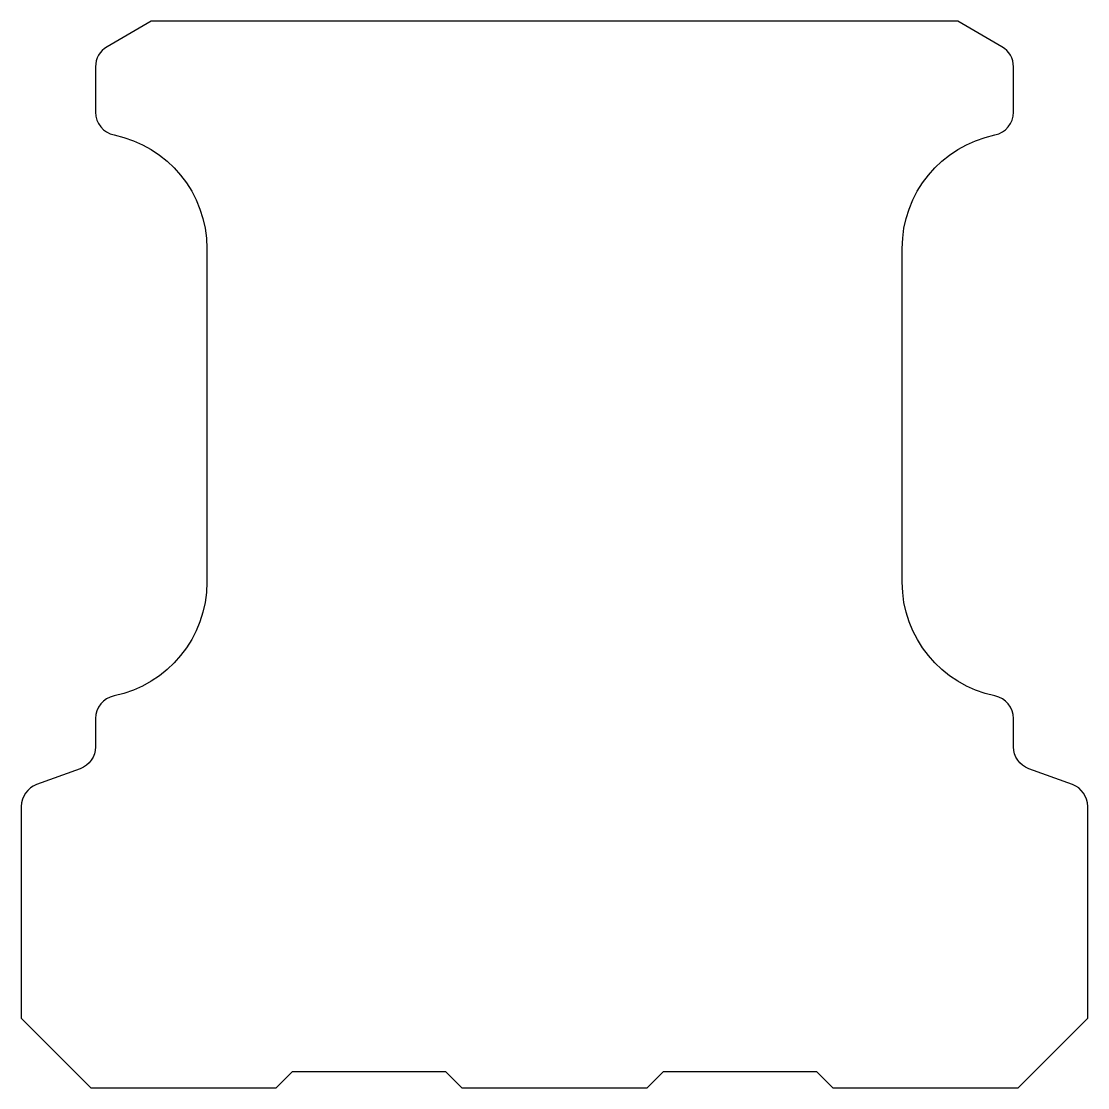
# Model space of a CAD drawing. Header units: millimetres. Extents: x -10 to 13, y -42.1 to -19.1.
import ezdxf

# ---------------------------------------------------------------- set-up
doc = ezdxf.new("R2010")
doc.units = ezdxf.units.MM
doc.layers.get('0').update_dxf_attribs({"linetype": 'CONTINUOUS'})

msp = doc.modelspace()

# ---------------------------------------------------------------- linework, layer by layer
msp.add_lwpolyline([(-0.452, -42.075), (3.548, -42.075), (3.898, -41.725), (7.198, -41.725), (7.548, -42.075), (11.548, -42.075), (13.048, -40.575), (13.048, -36.007, 0.315299), (12.719, -35.537), (11.777, -35.195, -0.315299), (11.448, -34.725), (11.448, -34.114, 0.356394), (11.048, -33.624, -0.356394), (9.048, -31.175), (9.048, -23.975, -0.356394), (11.048, -21.525, 0.356394), (11.448, -21.035), (11.448, -20.056, 0.267949), (11.198, -19.623), (10.248, -19.075), (-7.152, -19.075), (-8.102, -19.623, 0.267949), (-8.352, -20.056), (-8.352, -21.035, 0.356394), (-7.952, -21.525, -0.356394), (-5.952, -23.975), (-5.952, -31.175, -0.356394), (-7.952, -33.624, 0.356394), (-8.352, -34.114), (-8.352, -34.725, -0.315299), (-8.681, -35.195), (-9.623, -35.537, 0.315299), (-9.952, -36.007), (-9.952, -40.575), (-8.452, -42.075), (-4.452, -42.075), (-4.102, -41.725), (-0.802, -41.725)], format="xyb", close=True)

doc.saveas('drawing.dxf')
